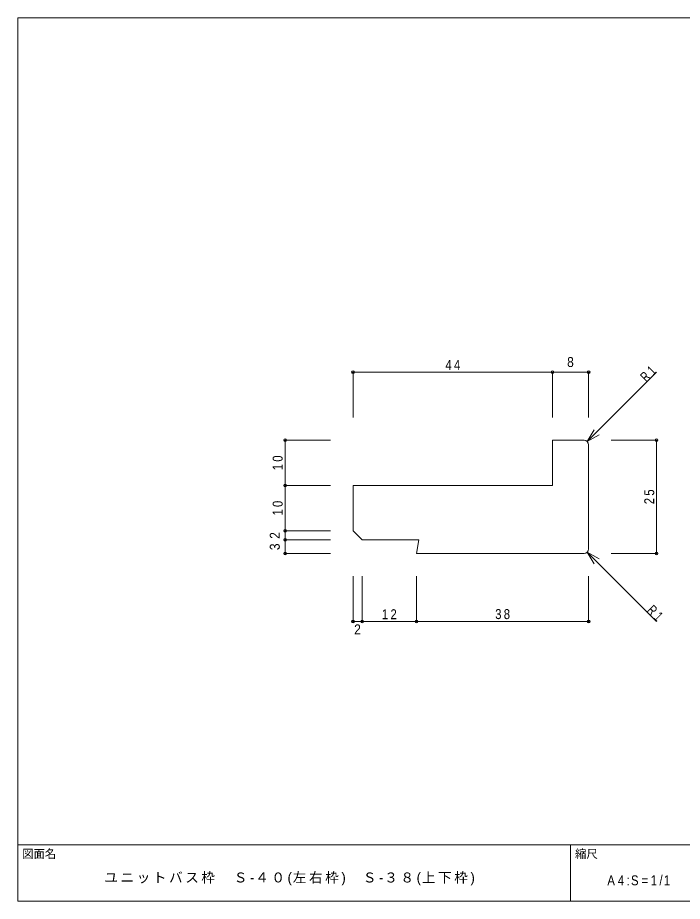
# Model space of a CAD drawing. Units: millimetres at full size, sheet at 1:1. Extents: x -141 to 141, y -98 to 98.
# Drawn here: x -141 to 5.7, y -97.5 to 97.5 of the extents above; entities that cross this region are included whole.
import ezdxf
from ezdxf.enums import TextEntityAlignment as Align

# ---------------------------------------------------------------- set-up
doc = ezdxf.new("R2010")
doc.units = ezdxf.units.MM
doc.header["$PDMODE"] = 32
doc.header["$PDSIZE"] = 0.6
for name, color, linetype, lineweight in [('0-0_ＫＢ製品', 2, 'Continuous', 9), ('0-3_寸法', 4, 'Continuous', 9), ('0-4_引出線字', 4, 'Continuous', 9), ('F-0_図面枠', 5, 'Continuous', 9), ('F-5_F-5ﾚｲﾔ', 7, 'Continuous', 9)]:
    doc.layers.add(name, color=color, linetype=linetype, lineweight=lineweight)
doc.styles.add('HGｺﾞｼｯｸM', font='')
doc.styles.get('HGｺﾞｼｯｸM').set_extended_font_data('HGｺﾞｼｯｸM')

msp = doc.modelspace()

# ---------------------------------------------------------------- linework, layer by layer
at = {"layer": '0-0_ＫＢ製品'}
for p, q in [((-16, 4.25), (-23, 4.25)), ((-15, -19.75), (-15, 3.25)), ((-65, -17.75), (-67, -15.75)), ((-65, -17.75), (-52.5, -17.75)), ((-53, -20.75), (-52.5, -17.75)), ((-16, -20.75), (-53, -20.75))]:
    msp.add_line(p, q, dxfattribs=at)
msp.add_lwpolyline([(-23, 4.25), (-23, -5.75), (-67, -5.75), (-67, -15.75)], dxfattribs=at)
for centre, start, end in [((-16, 3.25), 0, 90), ((-16, -19.75), 270, 0)]:
    msp.add_arc(centre, 1, start, end, dxfattribs=at)
at = {"layer": '0-3_寸法'}
for p, q in [((-67, 19.25), (-23, 19.25)), ((-67, 19.25), (-67, 9.25)), ((-23, 19.25), (-23, 9.25)), ((-23, 19.25), (-15, 19.25)), ((-15, 19.25), (-15, 9.25)), ((-82, -5.75), (-82, 4.25)), ((-82, 4.25), (-72, 4.25)), ((0, 4.25), (-10, 4.25)), ((0, 4.25), (0, -20.75)), ((-82, -15.75), (-82, -5.75)), ((-82, -5.75), (-72, -5.75)), ((-82, -17.75), (-82, -15.75)), ((-82, -15.75), (-72, -15.75)), ((-82, -20.75), (-82, -17.75)), ((-82, -17.75), (-72, -17.75)), ((-82, -20.75), (-72, -20.75)), ((0, -20.75), (-10, -20.75)), ((-67, -35.75), (-67, -25.75)), ((-65, -35.75), (-65, -25.75)), ((-53, -35.75), (-53, -25.75)), ((-15, -35.75), (-15, -25.75)), ((-65, -35.75), (-67, -35.75)), ((-53, -35.75), (-65, -35.75)), ((-15, -35.75), (-53, -35.75))]:
    msp.add_line(p, q, dxfattribs=at)
for p in [(-67, 19.25), (-23, 19.25), (-15, 19.25), (-82, 4.25), (0, 4.25), (-82, -5.75), (-82, -15.75), (-82, -17.75), (-82, -20.75), (0, -20.75), (-67, -35.75), (-65, -35.75), (-53, -35.75), (-15, -35.75)]:
    msp.add_point(p, dxfattribs=at)
at = {"layer": '0-4_引出線字'}
for p, q in [((-15.293, 3.957), (0, 19.25)), ((-15.293, 3.957), (-13.793, 6.555)), ((-15.293, 3.957), (-12.695, 5.457)), ((-15.293, -20.457), (-13.793, -23.055)), ((-15.293, -20.457), (-12.695, -21.957)), ((-15.293, -20.457), (0, -35.75))]:
    msp.add_line(p, q, dxfattribs=at)
at = {"layer": 'F-0_図面枠'}
for p, q in [((-141, 97.5), (141, 97.5)), ((-141, -97.5), (-141, 97.5)), ((-141, -85), (141, -85)), ((-19, -97.5), (-19, -85)), ((141, -97.5), (-141, -97.5))]:
    msp.add_line(p, q, dxfattribs=at)

# ---------------------------------------------------------------- texts
at = {"layer": '0-3_寸法', "color": 7, "style": 'HGｺﾞｼｯｸM', "width": 0.9}
for s, p in [('8', (-19.75, 19.75)), ('2', (-66.75, -39.25))]:
    msp.add_text(s, height=2.199, dxfattribs=at).set_placement(p, align=Align.BOTTOM_LEFT)
for s, p in [('2', (-82.5, -17.5)), ('3', (-82.5, -20))]:
    msp.add_text(s, height=2.199, rotation=90, dxfattribs=at).set_placement(p, align=Align.BOTTOM_LEFT)
at = {"layer": '0-3_寸法', "color": 7, "char_height": 2.199, "attachment_point": 7, "style": 'HGｺﾞｼｯｸM'}
for s, insert in [('\\T1.36;\\W0.85;44', (-46.625, 19.75)), ('\\T1.36;\\W0.85;12', (-60.625, -35.25)), ('\\T1.36;\\W0.85;38', (-35.625, -35.25))]:
    msp.add_mtext(s, dxfattribs=dict(at, insert=insert))
at = {"layer": '0-3_寸法', "color": 7, "char_height": 2.199, "attachment_point": 7, "rotation": 90, "style": 'HGｺﾞｼｯｸM'}
for s, insert in [('\\T1.36;\\W0.85;10', (-82.5, -2.375)), ('\\T1.36;\\W0.85;25', (-0.5, -9.875)), ('\\T1.36;\\W0.85;10', (-82.5, -12.375))]:
    msp.add_mtext(s, dxfattribs=dict(at, insert=insert))
at = {"layer": '0-4_引出線字', "color": 7, "char_height": 2.199, "attachment_point": 7, "style": 'HGｺﾞｼｯｸM'}
for insert, rotation in [((-2.298, 16.952), 45), ((-2.298, -33.452), 315)]:
    msp.add_mtext('\\T1.36;\\W0.75;R1', dxfattribs=dict(at, insert=insert, rotation=rotation))
at = {"layer": 'F-0_図面枠', "color": 7, "style": 'HGｺﾞｼｯｸM'}
msp.add_text('図面名', height=1.833, dxfattribs=at).set_placement((-140, -88.5), align=Align.BOTTOM_LEFT)
at = {"layer": 'F-5_F-5ﾚｲﾔ', "style": 'HGｺﾞｼｯｸM'}
msp.add_text('縮尺', height=1.833, dxfattribs=at).set_placement((-18, -88.5), align=Align.BOTTOM_LEFT)
at = {"layer": 'F-5_F-5ﾚｲﾔ', "char_height": 2.199, "attachment_point": 7, "style": 'HGｺﾞｼｯｸM'}
for s, insert in [('\\T1.19;ユニットバス枠\u3000Ｓ-４０(左右枠)\u3000Ｓ-３８(上下枠)', (-121.875, -94)), ('\\T1.39;\\W0.85;A4:S=1/1', (-10.875, -94))]:
    msp.add_mtext(s, dxfattribs=dict(at, insert=insert))

doc.saveas('drawing.dxf')
